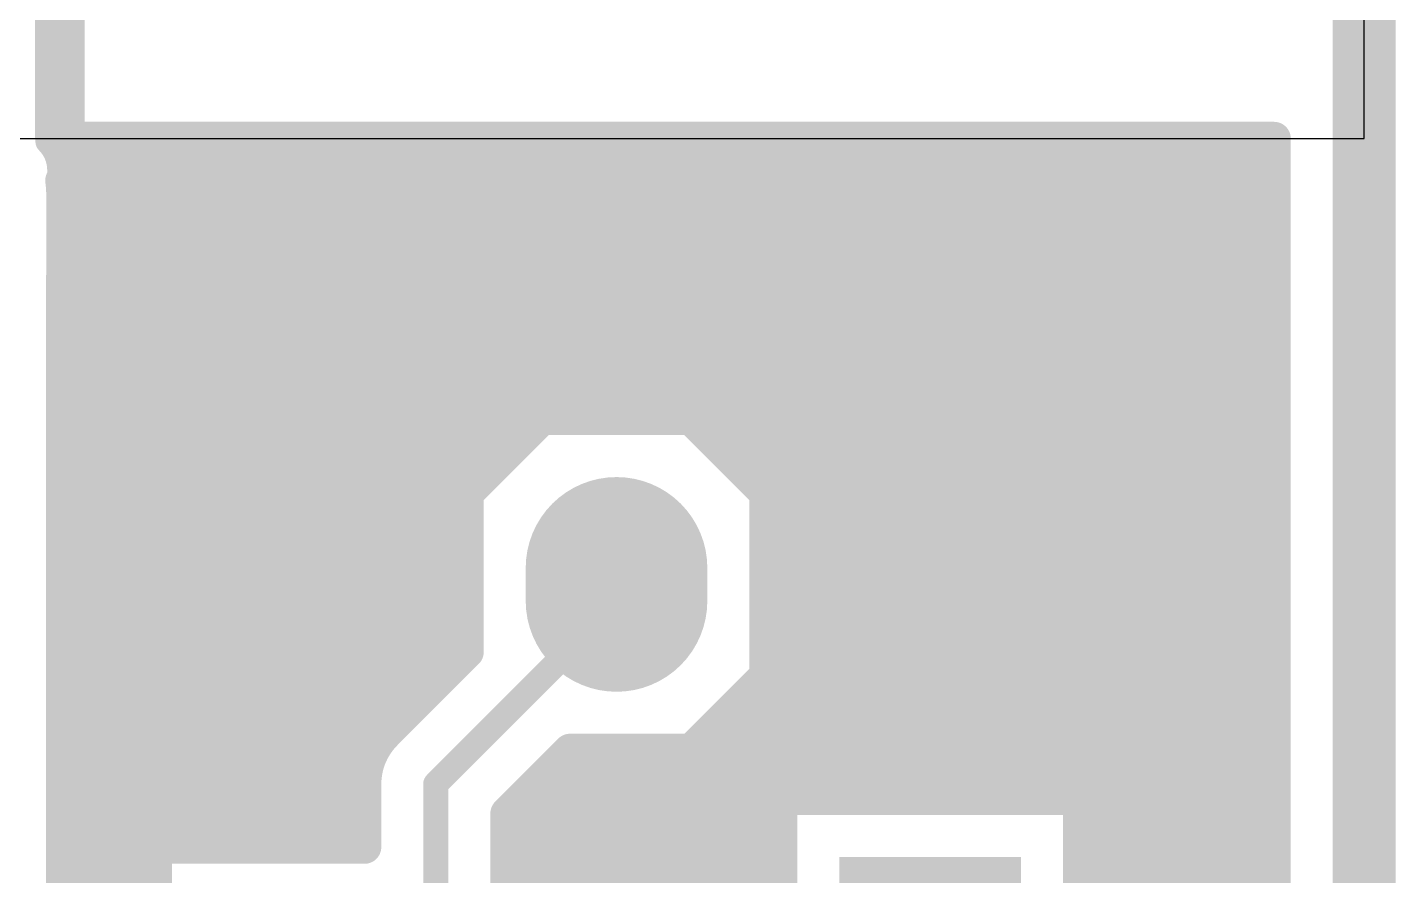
# Model space of a CAD drawing. Header units: inches. Extents: x 0 to 226, y 0 to 70.
# Drawn here: x 187.99 to 196.27, y 14.04 to 19.17 of the extents above; entities that cross this region are included whole.
import ezdxf

# ---------------------------------------------------------------- set-up
doc = ezdxf.new("R2010")
doc.units = ezdxf.units.IN
for name, color, linetype in [('Keep-Out Layer', 6, 'Continuous'), ('Multi-Layer', 9, 'Continuous'), ('Top Layer', 1, 'Continuous')]:
    doc.layers.add(name, color=color, linetype=linetype)

msp = doc.modelspace()

# ---------------------------------------------------------------- hatches: boundary and pattern name
at = {"layer": 'Top Layer'}
for points in [[(188.3338, 21.3997), (188.0338, 21.3997), (188.0338, 18.5997), (188.3338, 18.5997)], [(188.0338, 18.4981), (188.3338, 18.4981), (188.3338, 18.7497), (188.0338, 18.7497)], [(188.0338, 18.4981), (188.6894, 18.4981), (188.6894, 18.5997), (188.0338, 18.5997)], [(188.3522, 17.9187), (190.2652, 17.9187), (190.2652, 18.5997), (188.3522, 18.5997)], [(188.1838, 18.2441), (188.6894, 18.2441), (188.6894, 18.5133), (188.1838, 18.5133)]]:
    msp.add_hatch(color=1, dxfattribs=at).paths.add_polyline_path(points)

# ---------------------------------------------------------------- linework, layer by layer
at = {"layer": 'Keep-Out Layer'}
msp.add_lwpolyline([(196.0836, -0.0084, 0.381, 0.381, 0), (196.0836, 24.8217, 0.381, 0.381, 0)], format="xyseb", dxfattribs=at)
at = {"layer": 'Multi-Layer'}
for p, q in [((196.0836, 18.4981), (196.0836, 24.8557)), ((176.6431, 18.4981), (196.0836, 18.4981))]:
    msp.add_line(p, q, dxfattribs=at)
at = {"layer": 'Top Layer'}
for points in [[(188.1127, 18.4802, 0.1524, 0.1524, 0), (188.1127, 18.9529, 0.1524, 0.1524, 0)], [(188.1838, 18.7497, 0.2032, 0.2032, -0.19891), (188.1975, 18.7167, 0.2032, 0.2032, 0)], [(188.6894, 18.4981, 0.2032, 0.2032, 0), (195.5375, 18.4981, 0.2032, 0.2032, 0)], [(188.6894, 18.2441, 0.2032, 0.2032, 0), (188.6894, 18.4981, 0.2032, 0.2032, 0)], [(188.8096, 14.2084, 0.2032, 0.2032, 0), (188.8096, 18.4981, 0.2032, 0.2032, 0)], [(189.0128, 14.2084, 0.2032, 0.2032, 0), (189.0128, 18.4981, 0.2032, 0.2032, 0)], [(189.216, 14.2084, 0.2032, 0.2032, 0), (189.216, 18.4981, 0.2032, 0.2032, 0)], [(189.4192, 14.2084, 0.2032, 0.2032, 0), (189.4192, 18.4981, 0.2032, 0.2032, 0)], [(189.6224, 14.2084, 0.2032, 0.2032, 0), (189.6224, 18.4981, 0.2032, 0.2032, 0)], [(189.8256, 14.2084, 0.2032, 0.2032, 0), (189.8256, 18.4981, 0.2032, 0.2032, 0)], [(190.0288, 14.2084, 0.2032, 0.2032, 0), (190.0288, 18.4981, 0.2032, 0.2032, 0)], [(190.232, 14.9718, 0.2032, 0.2032, 0), (190.232, 18.4981, 0.2032, 0.2032, 0)], [(190.4352, 15.175, 0.2032, 0.2032, 0), (190.4352, 18.4981, 0.2032, 0.2032, 0)], [(190.6384, 15.3782, 0.2032, 0.2032, 0), (190.6384, 18.4981, 0.2032, 0.2032, 0)], [(190.8416, 16.5431, 0.2032, 0.2032, 0), (190.8416, 18.4981, 0.2032, 0.2032, 0)], [(191.0448, 16.7463, 0.2032, 0.2032, 0), (191.0448, 18.4981, 0.2032, 0.2032, 0)], [(191.248, 16.8042, 0.2032, 0.2032, 0), (191.248, 18.4981, 0.2032, 0.2032, 0)], [(191.4512, 16.8042, 0.2032, 0.2032, 0), (191.4512, 18.4981, 0.2032, 0.2032, 0)], [(191.6544, 16.8042, 0.2032, 0.2032, 0), (191.6544, 18.4981, 0.2032, 0.2032, 0)], [(191.8576, 16.8042, 0.2032, 0.2032, 0), (191.8576, 18.4981, 0.2032, 0.2032, 0)], [(192.0608, 16.7518, 0.2032, 0.2032, 0), (192.0608, 18.4981, 0.2032, 0.2032, 0)], [(192.264, 16.5486, 0.2032, 0.2032, 0), (192.264, 18.4981, 0.2032, 0.2032, 0)], [(192.4672, 12.9721, 0.2032, 0.2032, 0), (192.4672, 18.4981, 0.2032, 0.2032, 0)], [(192.6704, 14.5042, 0.2032, 0.2032, 0), (192.6704, 18.4981, 0.2032, 0.2032, 0)], [(192.8736, 14.5042, 0.2032, 0.2032, 0), (192.8736, 18.4981, 0.2032, 0.2032, 0)], [(193.0768, 14.5042, 0.2032, 0.2032, 0), (193.0768, 18.4981, 0.2032, 0.2032, 0)], [(193.28, 14.5042, 0.2032, 0.2032, 0), (193.28, 18.4981, 0.2032, 0.2032, 0)], [(193.4832, 14.5042, 0.2032, 0.2032, 0), (193.4832, 18.4981, 0.2032, 0.2032, 0)], [(193.6864, 14.5042, 0.2032, 0.2032, 0), (193.6864, 18.4981, 0.2032, 0.2032, 0)], [(193.8896, 14.5042, 0.2032, 0.2032, 0), (193.8896, 18.4981, 0.2032, 0.2032, 0)], [(194.0928, 14.5042, 0.2032, 0.2032, 0), (194.0928, 18.4981, 0.2032, 0.2032, 0)], [(194.296, 14.5042, 0.2032, 0.2032, 0), (194.296, 18.4981, 0.2032, 0.2032, 0)], [(194.4992, 0.5377, 0.2032, 0.2032, 0), (194.4992, 18.4981, 0.2032, 0.2032, 0)], [(194.7024, 0.5377, 0.2032, 0.2032, 0), (194.7024, 18.4981, 0.2032, 0.2032, 0)], [(194.9056, 0.5377, 0.2032, 0.2032, 0), (194.9056, 18.4981, 0.2032, 0.2032, 0)], [(195.1088, 0.5377, 0.2032, 0.2032, 0), (195.1088, 18.4981, 0.2032, 0.2032, 0)], [(195.312, 0.5377, 0.2032, 0.2032, 0), (195.312, 18.4981, 0.2032, 0.2032, 0)], [(195.5152, 0.5377, 0.2032, 0.2032, 0), (195.5152, 18.4981, 0.2032, 0.2032, 0)], [(195.5375, 0.5377, 0.2032, 0.2032, 0), (195.5375, 18.4981, 0.2032, 0.2032, 0)], [(188.1127, 18.4802, 0.1524, 0.1524, -0.198912), (188.1838, 18.3085, 0.1524, 0.1524, 0)], [(188.6894, 18.4041, 0.2032, 0.2032, 0), (195.5375, 18.4041, 0.2032, 0.2032, 0)], [(188.1975, 18.2441, 0.2032, 0.2032, 0), (188.6894, 18.2441, 0.2032, 0.2032, 0)], [(188.1975, 18.2441, 0.2032, 0.2032, -0.034065), (188.2034, 18.1571, 0.2032, 0.2032, 0)], [(188.1838, 18.277, 0.1524, 0.1524, 0), (188.1838, 18.3085, 0.1524, 0.1524, 0)], [(188.1975, 18.2441, 0.1524, 0.1524, -0.198912), (188.1838, 18.277, 0.1524, 0.1524, 0)], [(188.4032, 12.8132, 0.2032, 0.2032, 0), (188.4032, 18.2441, 0.2032, 0.2032, 0)], [(188.6064, 12.526, 0.2032, 0.2032, 0), (188.6064, 18.2441, 0.2032, 0.2032, 0)], [(188.2019, 18.2009, 0.2032, 0.2032, 0), (195.5375, 18.2009, 0.2032, 0.2032, 0)], [(188.2034, 17.6891, 0.2032, 0.2032, 0), (188.2034, 18.1571, 0.2032, 0.2032, 0)], [(188.2034, 17.9977, 0.2032, 0.2032, 0), (195.5375, 17.9977, 0.2032, 0.2032, 0)], [(188.2034, 17.7945, 0.2032, 0.2032, 0), (195.5375, 17.7945, 0.2032, 0.2032, 0)], [(188.2022, 13.591, 0.2032, 0.2032, 0), (188.2022, 17.661, 0.2032, 0.2032, 0)], [(188.2022, 17.5913, 0.2032, 0.2032, 0), (195.5375, 17.5913, 0.2032, 0.2032, 0)], [(188.2022, 17.3881, 0.2032, 0.2032, 0), (195.5375, 17.3881, 0.2032, 0.2032, 0)], [(188.2022, 17.1849, 0.2032, 0.2032, 0), (195.5375, 17.1849, 0.2032, 0.2032, 0)], [(188.2022, 16.9817, 0.2032, 0.2032, 0), (195.5375, 16.9817, 0.2032, 0.2032, 0)], [(190.65, 16.3514, 0.2032, 0.2032, 0), (191.1028, 16.8042, 0.2032, 0.2032, 0)], [(191.1028, 16.8042, 0.2032, 0.2032, 0), (192.0084, 16.8042, 0.2032, 0.2032, 0)], [(192.0084, 16.8042, 0.2032, 0.2032, 0), (192.4612, 16.3514, 0.2032, 0.2032, 0)], [(188.2022, 16.7785, 0.2032, 0.2032, 0), (191.077, 16.7785, 0.2032, 0.2032, 0)], [(192.0342, 16.7785, 0.2032, 0.2032, 0), (195.5375, 16.7785, 0.2032, 0.2032, 0)], [(188.2022, 16.5753, 0.2032, 0.2032, 0), (190.8738, 16.5753, 0.2032, 0.2032, 0)], [(192.2374, 16.5753, 0.2032, 0.2032, 0), (195.5375, 16.5753, 0.2032, 0.2032, 0)], [(188.2022, 16.3721, 0.2032, 0.2032, 0), (190.6706, 16.3721, 0.2032, 0.2032, 0)], [(190.65, 15.3898, 0.2032, 0.2032, 0), (190.65, 16.3514, 0.2032, 0.2032, 0)], [(191.5556, 15.6986, 1.1, 1.1, 0), (191.5556, 15.8986, 1.1, 1.1, 0)], [(192.4406, 16.3721, 0.2032, 0.2032, 0), (195.5375, 16.3721, 0.2032, 0.2032, 0)], [(192.4612, 15.2458, 0.2032, 0.2032, 0), (192.4612, 16.3514, 0.2032, 0.2032, 0)], [(188.2022, 16.1689, 0.2032, 0.2032, 0), (190.65, 16.1689, 0.2032, 0.2032, 0)], [(192.4612, 16.1689, 0.2032, 0.2032, 0), (195.5375, 16.1689, 0.2032, 0.2032, 0)], [(188.2022, 15.9657, 0.2032, 0.2032, 0), (190.65, 15.9657, 0.2032, 0.2032, 0)], [(192.4612, 15.9657, 0.2032, 0.2032, 0), (195.5375, 15.9657, 0.2032, 0.2032, 0)], [(188.2022, 15.7625, 0.2032, 0.2032, 0), (190.65, 15.7625, 0.2032, 0.2032, 0)], [(190.4613, 14.5905, 0.1524, 0.1524, 0), (191.6897, 15.8189, 0.1524, 0.1524, 0)], [(192.4612, 15.7625, 0.2032, 0.2032, 0), (195.5375, 15.7625, 0.2032, 0.2032, 0)], [(188.2022, 15.5593, 0.2032, 0.2032, 0), (190.65, 15.5593, 0.2032, 0.2032, 0)], [(192.4612, 15.5593, 0.2032, 0.2032, 0), (195.5375, 15.5593, 0.2032, 0.2032, 0)], [(188.2022, 15.3561, 0.2032, 0.2032, 0), (190.6163, 15.3561, 0.2032, 0.2032, 0)], [(190.1565, 14.8963, 0.2032, 0.2032, 0), (190.65, 15.3898, 0.2032, 0.2032, 0)], [(192.4612, 15.3561, 0.2032, 0.2032, 0), (195.5375, 15.3561, 0.2032, 0.2032, 0)], [(192.0084, 14.793, 0.2032, 0.2032, 0), (192.4612, 15.2458, 0.2032, 0.2032, 0)], [(188.2022, 15.1529, 0.2032, 0.2032, 0), (190.4131, 15.1529, 0.2032, 0.2032, 0)], [(192.3683, 15.1529, 0.2032, 0.2032, 0), (195.5375, 15.1529, 0.2032, 0.2032, 0)], [(192.264, 12.9721, 0.2032, 0.2032, 0), (192.264, 15.0487, 0.2032, 0.2032, 0)], [(188.2022, 14.9497, 0.2032, 0.2032, 0), (190.2099, 14.9497, 0.2032, 0.2032, 0)], [(192.1651, 14.9497, 0.2032, 0.2032, 0), (195.5375, 14.9497, 0.2032, 0.2032, 0)], [(190.0295, 14.5905, 0.2032, 0.2032, -0.199327), (190.1565, 14.8963, 0.2032, 0.2032, 0)], [(190.0295, 14.5905, 0.2032, 0.2032, -0.198912), (190.156, 14.8958, 0.2032, 0.2032, 0)], [(192.0608, 12.9721, 0.2032, 0.2032, 0), (192.0608, 14.8455, 0.2032, 0.2032, 0)], [(188.2022, 14.7465, 0.2032, 0.2032, 0), (190.0587, 14.7465, 0.2032, 0.2032, 0)], [(190.8931, 14.4116, 0.2032, 0.2032, 0), (191.2745, 14.793, 0.2032, 0.2032, 0)], [(191.228, 14.7465, 0.2032, 0.2032, 0), (195.5375, 14.7465, 0.2032, 0.2032, 0)], [(191.248, 12.9721, 0.2032, 0.2032, 0), (191.248, 14.7665, 0.2032, 0.2032, 0)], [(191.2745, 14.793, 0.2032, 0.2032, 0), (192.0084, 14.793, 0.2032, 0.2032, 0)], [(191.4512, 12.9721, 0.2032, 0.2032, 0), (191.4512, 14.793, 0.2032, 0.2032, 0)], [(191.6544, 12.9721, 0.2032, 0.2032, 0), (191.6544, 14.793, 0.2032, 0.2032, 0)], [(191.8576, 12.9721, 0.2032, 0.2032, 0), (191.8576, 14.793, 0.2032, 0.2032, 0)], [(190.0295, 14.2084, 0.2032, 0.2032, 0), (190.0295, 14.5905, 0.2032, 0.2032, 0)], [(188.2022, 14.5433, 0.2032, 0.2032, 0), (190.0295, 14.5433, 0.2032, 0.2032, 0)], [(190.4613, 12.9309, 0.1524, 0.1524, 0), (190.4613, 14.5905, 0.1524, 0.1524, 0)], [(191.0248, 14.5433, 0.2032, 0.2032, 0), (195.5375, 14.5433, 0.2032, 0.2032, 0)], [(191.0448, 12.9721, 0.2032, 0.2032, 0), (191.0448, 14.5633, 0.2032, 0.2032, 0)], [(192.55, 14.5042, 0.2032, 0.2032, 0), (194.3612, 14.5042, 0.2032, 0.2032, 0)], [(192.55, 13.0513, 0.2032, 0.2032, 0), (192.55, 14.5042, 0.2032, 0.2032, 0)], [(194.3612, 12.493, 0.2032, 0.2032, 0), (194.3612, 14.5042, 0.2032, 0.2032, 0)], [(190.8931, 12.9721, 0.2032, 0.2032, 0), (190.8931, 14.4116, 0.2032, 0.2032, 0)], [(188.2022, 14.3401, 0.2032, 0.2032, 0), (190.0295, 14.3401, 0.2032, 0.2032, 0)], [(190.8931, 14.3401, 0.2032, 0.2032, 0), (192.55, 14.3401, 0.2032, 0.2032, 0)], [(194.3612, 14.3401, 0.2032, 0.2032, 0), (195.5375, 14.3401, 0.2032, 0.2032, 0)], [(188.762, 14.2084, 0.2032, 0.2032, 0), (190.0295, 14.2084, 0.2032, 0.2032, 0)], [(188.762, 12.5672, 0.2032, 0.2032, 0), (188.762, 14.2084, 0.2032, 0.2032, 0)], [(188.2022, 14.1369, 0.2032, 0.2032, 0), (188.762, 14.1369, 0.2032, 0.2032, 0)], [(190.8931, 14.1369, 0.2032, 0.2032, 0), (192.55, 14.1369, 0.2032, 0.2032, 0)], [(194.3612, 14.1369, 0.2032, 0.2032, 0), (195.5375, 14.1369, 0.2032, 0.2032, 0)], [(188.2022, 13.9337, 0.2032, 0.2032, 0), (188.762, 13.9337, 0.2032, 0.2032, 0)], [(190.8931, 13.9337, 0.2032, 0.2032, 0), (192.55, 13.9337, 0.2032, 0.2032, 0)], [(194.3612, 13.9337, 0.2032, 0.2032, 0), (195.5375, 13.9337, 0.2032, 0.2032, 0)]]:
    msp.add_lwpolyline(points, format="xyseb", dxfattribs=at)
for points in [[(188.0746, 18.9529, 0.0762, 0.0762, 1), (188.1508, 18.9529, 0.0762, 0.0762, 1)], [(188.133, 18.7497, 0.1016, 0.1016, 1), (188.2346, 18.7497, 0.1016, 0.1016, 1)], [(188.1467, 18.7167, 0.1016, 0.1016, 1), (188.2483, 18.7167, 0.1016, 0.1016, 1)], [(188.6386, 18.4981, 0.1016, 0.1016, 1), (188.7402, 18.4981, 0.1016, 0.1016, 1)], [(188.6386, 18.4981, 0.1016, 0.1016, 1), (188.7402, 18.4981, 0.1016, 0.1016, 1)], [(188.7588, 18.4981, 0.1016, 0.1016, 1), (188.8604, 18.4981, 0.1016, 0.1016, 1)], [(188.962, 18.4981, 0.1016, 0.1016, 1), (189.0636, 18.4981, 0.1016, 0.1016, 1)], [(189.2094, 18.2629, 0.3048, 0.3048, 1), (189.5142, 18.2629, 0.3048, 0.3048, 1)], [(189.1652, 18.4981, 0.1016, 0.1016, 1), (189.2668, 18.4981, 0.1016, 0.1016, 1)], [(189.3684, 18.4981, 0.1016, 0.1016, 1), (189.47, 18.4981, 0.1016, 0.1016, 1)], [(189.5716, 18.4981, 0.1016, 0.1016, 1), (189.6732, 18.4981, 0.1016, 0.1016, 1)], [(189.7748, 18.4981, 0.1016, 0.1016, 1), (189.8764, 18.4981, 0.1016, 0.1016, 1)], [(190.0604, 18.2629, 0.3048, 0.3048, 1), (190.3652, 18.2629, 0.3048, 0.3048, 1)], [(189.978, 18.4981, 0.1016, 0.1016, 1), (190.0796, 18.4981, 0.1016, 0.1016, 1)], [(190.1812, 18.4981, 0.1016, 0.1016, 1), (190.2828, 18.4981, 0.1016, 0.1016, 1)], [(190.3844, 18.4981, 0.1016, 0.1016, 1), (190.486, 18.4981, 0.1016, 0.1016, 1)], [(190.5876, 18.4981, 0.1016, 0.1016, 1), (190.6892, 18.4981, 0.1016, 0.1016, 1)], [(190.7908, 18.4981, 0.1016, 0.1016, 1), (190.8924, 18.4981, 0.1016, 0.1016, 1)], [(190.9113, 18.2629, 0.3048, 0.3048, 1), (191.2161, 18.2629, 0.3048, 0.3048, 1)], [(190.994, 18.4981, 0.1016, 0.1016, 1), (191.0956, 18.4981, 0.1016, 0.1016, 1)], [(191.1972, 18.4981, 0.1016, 0.1016, 1), (191.2988, 18.4981, 0.1016, 0.1016, 1)], [(191.4004, 18.4981, 0.1016, 0.1016, 1), (191.502, 18.4981, 0.1016, 0.1016, 1)], [(191.6036, 18.4981, 0.1016, 0.1016, 1), (191.7052, 18.4981, 0.1016, 0.1016, 1)], [(191.7623, 18.2629, 0.3048, 0.3048, 1), (192.0671, 18.2629, 0.3048, 0.3048, 1)], [(191.8068, 18.4981, 0.1016, 0.1016, 1), (191.9084, 18.4981, 0.1016, 0.1016, 1)], [(192.01, 18.4981, 0.1016, 0.1016, 1), (192.1116, 18.4981, 0.1016, 0.1016, 1)], [(192.2132, 18.4981, 0.1016, 0.1016, 1), (192.3148, 18.4981, 0.1016, 0.1016, 1)], [(192.4164, 18.4981, 0.1016, 0.1016, 1), (192.518, 18.4981, 0.1016, 0.1016, 1)], [(192.6133, 18.2629, 0.3048, 0.3048, 1), (192.9181, 18.2629, 0.3048, 0.3048, 1)], [(192.6196, 18.4981, 0.1016, 0.1016, 1), (192.7212, 18.4981, 0.1016, 0.1016, 1)], [(192.8228, 18.4981, 0.1016, 0.1016, 1), (192.9244, 18.4981, 0.1016, 0.1016, 1)], [(193.026, 18.4981, 0.1016, 0.1016, 1), (193.1276, 18.4981, 0.1016, 0.1016, 1)], [(193.2292, 18.4981, 0.1016, 0.1016, 1), (193.3308, 18.4981, 0.1016, 0.1016, 1)], [(193.4642, 18.2629, 0.3048, 0.3048, 1), (193.769, 18.2629, 0.3048, 0.3048, 1)], [(193.4324, 18.4981, 0.1016, 0.1016, 1), (193.534, 18.4981, 0.1016, 0.1016, 1)], [(193.6356, 18.4981, 0.1016, 0.1016, 1), (193.7372, 18.4981, 0.1016, 0.1016, 1)], [(193.8388, 18.4981, 0.1016, 0.1016, 1), (193.9404, 18.4981, 0.1016, 0.1016, 1)], [(194.042, 18.4981, 0.1016, 0.1016, 1), (194.1436, 18.4981, 0.1016, 0.1016, 1)], [(194.3152, 18.2629, 0.3048, 0.3048, 1), (194.62, 18.2629, 0.3048, 0.3048, 1)], [(194.2452, 18.4981, 0.1016, 0.1016, 1), (194.3468, 18.4981, 0.1016, 0.1016, 1)], [(194.4484, 18.4981, 0.1016, 0.1016, 1), (194.55, 18.4981, 0.1016, 0.1016, 1)], [(194.6516, 18.4981, 0.1016, 0.1016, 1), (194.7532, 18.4981, 0.1016, 0.1016, 1)], [(194.8548, 18.4981, 0.1016, 0.1016, 1), (194.9564, 18.4981, 0.1016, 0.1016, 1)], [(195.058, 18.4981, 0.1016, 0.1016, 1), (195.1596, 18.4981, 0.1016, 0.1016, 1)], [(195.2612, 18.4981, 0.1016, 0.1016, 1), (195.3628, 18.4981, 0.1016, 0.1016, 1)], [(195.4644, 18.4981, 0.1016, 0.1016, 1), (195.566, 18.4981, 0.1016, 0.1016, 1)], [(195.4867, 18.4981, 0.1016, 0.1016, 1), (195.5883, 18.4981, 0.1016, 0.1016, 1)], [(195.4867, 18.4981, 0.1016, 0.1016, 1), (195.5883, 18.4981, 0.1016, 0.1016, 1)], [(188.0746, 18.4802, 0.0762, 0.0762, 1), (188.1508, 18.4802, 0.0762, 0.0762, 1)], [(188.0746, 18.4802, 0.0762, 0.0762, 1), (188.1508, 18.4802, 0.0762, 0.0762, 1)], [(188.3729, 18.2512, 0.3048, 0.3048, 1), (188.6777, 18.2512, 0.3048, 0.3048, 1)], [(188.6386, 18.4041, 0.1016, 0.1016, 1), (188.7402, 18.4041, 0.1016, 0.1016, 1)], [(195.4867, 18.4041, 0.1016, 0.1016, 1), (195.5883, 18.4041, 0.1016, 0.1016, 1)], [(188.1467, 18.2441, 0.1016, 0.1016, 1), (188.2483, 18.2441, 0.1016, 0.1016, 1)], [(188.1467, 18.2441, 0.1016, 0.1016, 1), (188.2483, 18.2441, 0.1016, 0.1016, 1)], [(188.1457, 18.3085, 0.0762, 0.0762, 1), (188.2219, 18.3085, 0.0762, 0.0762, 1)], [(188.1457, 18.3085, 0.0762, 0.0762, 1), (188.2219, 18.3085, 0.0762, 0.0762, 1)], [(188.1457, 18.277, 0.0762, 0.0762, 1), (188.2219, 18.277, 0.0762, 0.0762, 1)], [(188.1457, 18.277, 0.0762, 0.0762, 1), (188.2219, 18.277, 0.0762, 0.0762, 1)], [(188.1594, 18.2441, 0.0762, 0.0762, 1), (188.2356, 18.2441, 0.0762, 0.0762, 1)], [(188.3524, 18.2441, 0.1016, 0.1016, 1), (188.454, 18.2441, 0.1016, 0.1016, 1)], [(188.5556, 18.2441, 0.1016, 0.1016, 1), (188.6572, 18.2441, 0.1016, 0.1016, 1)], [(188.6386, 18.2441, 0.1016, 0.1016, 1), (188.7402, 18.2441, 0.1016, 0.1016, 1)], [(188.6386, 18.2441, 0.1016, 0.1016, 1), (188.7402, 18.2441, 0.1016, 0.1016, 1)], [(188.1511, 18.2009, 0.1016, 0.1016, 1), (188.2527, 18.2009, 0.1016, 0.1016, 1)], [(188.1526, 18.1571, 0.1016, 0.1016, 1), (188.2542, 18.1571, 0.1016, 0.1016, 1)], [(188.1526, 18.1571, 0.1016, 0.1016, 1), (188.2542, 18.1571, 0.1016, 0.1016, 1)], [(195.4867, 18.2009, 0.1016, 0.1016, 1), (195.5883, 18.2009, 0.1016, 0.1016, 1)], [(188.1526, 17.9977, 0.1016, 0.1016, 1), (188.2542, 17.9977, 0.1016, 0.1016, 1)], [(195.4867, 17.9977, 0.1016, 0.1016, 1), (195.5883, 17.9977, 0.1016, 0.1016, 1)], [(188.1526, 17.7945, 0.1016, 0.1016, 1), (188.2542, 17.7945, 0.1016, 0.1016, 1)], [(195.4867, 17.7945, 0.1016, 0.1016, 1), (195.5883, 17.7945, 0.1016, 0.1016, 1)], [(188.1514, 17.661, 0.1016, 0.1016, 1), (188.253, 17.661, 0.1016, 0.1016, 1)], [(188.1526, 17.6891, 0.1016, 0.1016, 1), (188.2542, 17.6891, 0.1016, 0.1016, 1)], [(189.5303, 17.433, 0.3048, 0.3048, 1), (189.8351, 17.433, 0.3048, 0.3048, 1)], [(188.1514, 17.5913, 0.1016, 0.1016, 1), (188.253, 17.5913, 0.1016, 0.1016, 1)], [(188.3957, 17.3989, 0.3048, 0.3048, 1), (188.7005, 17.3989, 0.3048, 0.3048, 1)], [(191.4606, 17.3311, 0.3556, 0.3556, 1), (191.8162, 17.3311, 0.3556, 0.3556, 1)], [(194.1599, 17.321, 0.3556, 0.3556, 1), (194.5155, 17.321, 0.3556, 0.3556, 1)], [(195.4867, 17.5913, 0.1016, 0.1016, 1), (195.5883, 17.5913, 0.1016, 0.1016, 1)], [(192.5352, 17.27, 0.3048, 0.3048, 1), (192.84, 17.27, 0.3048, 0.3048, 1)], [(188.1514, 17.3881, 0.1016, 0.1016, 1), (188.253, 17.3881, 0.1016, 0.1016, 1)], [(195.4867, 17.3881, 0.1016, 0.1016, 1), (195.5883, 17.3881, 0.1016, 0.1016, 1)], [(190.3452, 17.0256, 0.3048, 0.3048, 1), (190.65, 17.0256, 0.3048, 0.3048, 1)], [(188.1514, 17.1849, 0.1016, 0.1016, 1), (188.253, 17.1849, 0.1016, 0.1016, 1)], [(195.4867, 17.1849, 0.1016, 0.1016, 1), (195.5883, 17.1849, 0.1016, 0.1016, 1)], [(188.1514, 16.9817, 0.1016, 0.1016, 1), (188.253, 16.9817, 0.1016, 0.1016, 1)], [(195.4867, 16.9817, 0.1016, 0.1016, 1), (195.5883, 16.9817, 0.1016, 0.1016, 1)], [(189.6954, 16.6227, 0.3048, 0.3048, 1), (190.0002, 16.6227, 0.3048, 0.3048, 1)], [(191.052, 16.8042, 0.1016, 0.1016, 1), (191.1536, 16.8042, 0.1016, 0.1016, 1)], [(191.052, 16.8042, 0.1016, 0.1016, 1), (191.1536, 16.8042, 0.1016, 0.1016, 1)], [(191.1972, 16.8042, 0.1016, 0.1016, 1), (191.2988, 16.8042, 0.1016, 0.1016, 1)], [(191.4004, 16.8042, 0.1016, 0.1016, 1), (191.502, 16.8042, 0.1016, 0.1016, 1)], [(191.6036, 16.8042, 0.1016, 0.1016, 1), (191.7052, 16.8042, 0.1016, 0.1016, 1)], [(191.8068, 16.8042, 0.1016, 0.1016, 1), (191.9084, 16.8042, 0.1016, 0.1016, 1)], [(191.9576, 16.8042, 0.1016, 0.1016, 1), (192.0592, 16.8042, 0.1016, 0.1016, 1)], [(191.9576, 16.8042, 0.1016, 0.1016, 1), (192.0592, 16.8042, 0.1016, 0.1016, 1)], [(188.1514, 16.7785, 0.1016, 0.1016, 1), (188.253, 16.7785, 0.1016, 0.1016, 1)], [(190.994, 16.7463, 0.1016, 0.1016, 1), (191.0956, 16.7463, 0.1016, 0.1016, 1)], [(191.0262, 16.7785, 0.1016, 0.1016, 1), (191.1278, 16.7785, 0.1016, 0.1016, 1)], [(191.9834, 16.7785, 0.1016, 0.1016, 1), (192.085, 16.7785, 0.1016, 0.1016, 1)], [(192.01, 16.7518, 0.1016, 0.1016, 1), (192.1116, 16.7518, 0.1016, 0.1016, 1)], [(193.7201, 16.5888, 0.3048, 0.3048, 1), (194.0249, 16.5888, 0.3048, 0.3048, 1)], [(195.4867, 16.7785, 0.1016, 0.1016, 1), (195.5883, 16.7785, 0.1016, 0.1016, 1)], [(188.3729, 16.4905, 0.3048, 0.3048, 1), (188.6777, 16.4905, 0.3048, 0.3048, 1)], [(188.1514, 16.5753, 0.1016, 0.1016, 1), (188.253, 16.5753, 0.1016, 0.1016, 1)], [(190.823, 16.5753, 0.1016, 0.1016, 1), (190.9246, 16.5753, 0.1016, 0.1016, 1)], [(192.1866, 16.5753, 0.1016, 0.1016, 1), (192.2882, 16.5753, 0.1016, 0.1016, 1)], [(195.4867, 16.5753, 0.1016, 0.1016, 1), (195.5883, 16.5753, 0.1016, 0.1016, 1)], [(190.7908, 16.5431, 0.1016, 0.1016, 1), (190.8924, 16.5431, 0.1016, 0.1016, 1)], [(192.2132, 16.5486, 0.1016, 0.1016, 1), (192.3148, 16.5486, 0.1016, 0.1016, 1)], [(188.1514, 16.3721, 0.1016, 0.1016, 1), (188.253, 16.3721, 0.1016, 0.1016, 1)], [(190.5992, 16.3514, 0.1016, 0.1016, 1), (190.7008, 16.3514, 0.1016, 0.1016, 1)], [(190.5992, 16.3514, 0.1016, 0.1016, 1), (190.7008, 16.3514, 0.1016, 0.1016, 1)], [(190.6198, 16.3721, 0.1016, 0.1016, 1), (190.7214, 16.3721, 0.1016, 0.1016, 1)], [(191.2806, 15.8986, 0.55, 0.55, 1), (191.8306, 15.8986, 0.55, 0.55, 1)], [(192.3898, 16.3721, 0.1016, 0.1016, 1), (192.4914, 16.3721, 0.1016, 0.1016, 1)], [(192.4104, 16.3514, 0.1016, 0.1016, 1), (192.512, 16.3514, 0.1016, 0.1016, 1)], [(192.4104, 16.3514, 0.1016, 0.1016, 1), (192.512, 16.3514, 0.1016, 0.1016, 1)], [(194.5142, 16.1369, 0.3048, 0.3048, 1), (194.819, 16.1369, 0.3048, 0.3048, 1)], [(195.4867, 16.3721, 0.1016, 0.1016, 1), (195.5883, 16.3721, 0.1016, 0.1016, 1)], [(188.1514, 16.1689, 0.1016, 0.1016, 1), (188.253, 16.1689, 0.1016, 0.1016, 1)], [(190.5992, 16.1689, 0.1016, 0.1016, 1), (190.7008, 16.1689, 0.1016, 0.1016, 1)], [(191.2806, 15.6986, 0.55, 0.55, 1), (191.8306, 15.6986, 0.55, 0.55, 1)], [(192.4104, 16.1689, 0.1016, 0.1016, 1), (192.512, 16.1689, 0.1016, 0.1016, 1)], [(195.4867, 16.1689, 0.1016, 0.1016, 1), (195.5883, 16.1689, 0.1016, 0.1016, 1)], [(188.1514, 15.9657, 0.1016, 0.1016, 1), (188.253, 15.9657, 0.1016, 0.1016, 1)], [(189.281, 15.7013, 0.3556, 0.3556, 1), (189.6366, 15.7013, 0.3556, 0.3556, 1)], [(190.5992, 15.9657, 0.1016, 0.1016, 1), (190.7008, 15.9657, 0.1016, 0.1016, 1)], [(192.4104, 15.9657, 0.1016, 0.1016, 1), (192.512, 15.9657, 0.1016, 0.1016, 1)], [(195.4867, 15.9657, 0.1016, 0.1016, 1), (195.5883, 15.9657, 0.1016, 0.1016, 1)], [(188.3729, 15.6696, 0.3048, 0.3048, 1), (188.6777, 15.6696, 0.3048, 0.3048, 1)], [(188.1514, 15.7625, 0.1016, 0.1016, 1), (188.253, 15.7625, 0.1016, 0.1016, 1)], [(190.5992, 15.7625, 0.1016, 0.1016, 1), (190.7008, 15.7625, 0.1016, 0.1016, 1)], [(191.6516, 15.8189, 0.0762, 0.0762, 1), (191.7278, 15.8189, 0.0762, 0.0762, 1)], [(192.4104, 15.7625, 0.1016, 0.1016, 1), (192.512, 15.7625, 0.1016, 0.1016, 1)], [(195.4867, 15.7625, 0.1016, 0.1016, 1), (195.5883, 15.7625, 0.1016, 0.1016, 1)], [(188.1514, 15.5593, 0.1016, 0.1016, 1), (188.253, 15.5593, 0.1016, 0.1016, 1)], [(190.5992, 15.5593, 0.1016, 0.1016, 1), (190.7008, 15.5593, 0.1016, 0.1016, 1)], [(192.4104, 15.5593, 0.1016, 0.1016, 1), (192.512, 15.5593, 0.1016, 0.1016, 1)], [(195.4867, 15.5593, 0.1016, 0.1016, 1), (195.5883, 15.5593, 0.1016, 0.1016, 1)], [(188.1514, 15.3561, 0.1016, 0.1016, 1), (188.253, 15.3561, 0.1016, 0.1016, 1)], [(190.5655, 15.3561, 0.1016, 0.1016, 1), (190.6671, 15.3561, 0.1016, 0.1016, 1)], [(190.5876, 15.3782, 0.1016, 0.1016, 1), (190.6892, 15.3782, 0.1016, 0.1016, 1)], [(190.5992, 15.3898, 0.1016, 0.1016, 1), (190.7008, 15.3898, 0.1016, 0.1016, 1)], [(190.5992, 15.3898, 0.1016, 0.1016, 1), (190.7008, 15.3898, 0.1016, 0.1016, 1)], [(192.4104, 15.3561, 0.1016, 0.1016, 1), (192.512, 15.3561, 0.1016, 0.1016, 1)], [(195.4867, 15.3561, 0.1016, 0.1016, 1), (195.5883, 15.3561, 0.1016, 0.1016, 1)], [(192.4104, 15.2458, 0.1016, 0.1016, 1), (192.512, 15.2458, 0.1016, 0.1016, 1)], [(192.4104, 15.2458, 0.1016, 0.1016, 1), (192.512, 15.2458, 0.1016, 0.1016, 1)], [(188.1514, 15.1529, 0.1016, 0.1016, 1), (188.253, 15.1529, 0.1016, 0.1016, 1)], [(190.3623, 15.1529, 0.1016, 0.1016, 1), (190.4639, 15.1529, 0.1016, 0.1016, 1)], [(190.3844, 15.175, 0.1016, 0.1016, 1), (190.486, 15.175, 0.1016, 0.1016, 1)], [(192.3175, 15.1529, 0.1016, 0.1016, 1), (192.4191, 15.1529, 0.1016, 0.1016, 1)], [(195.4867, 15.1529, 0.1016, 0.1016, 1), (195.5883, 15.1529, 0.1016, 0.1016, 1)], [(194.0454, 14.8747, 0.3048, 0.3048, 1), (194.3502, 14.8747, 0.3048, 0.3048, 1)], [(188.3729, 14.8487, 0.3048, 0.3048, 1), (188.6777, 14.8487, 0.3048, 0.3048, 1)], [(192.2132, 15.0487, 0.1016, 0.1016, 1), (192.3148, 15.0487, 0.1016, 0.1016, 1)], [(188.1514, 14.9497, 0.1016, 0.1016, 1), (188.253, 14.9497, 0.1016, 0.1016, 1)], [(190.1591, 14.9497, 0.1016, 0.1016, 1), (190.2607, 14.9497, 0.1016, 0.1016, 1)], [(190.1812, 14.9718, 0.1016, 0.1016, 1), (190.2828, 14.9718, 0.1016, 0.1016, 1)], [(192.1143, 14.9497, 0.1016, 0.1016, 1), (192.2159, 14.9497, 0.1016, 0.1016, 1)], [(194.8855, 14.707, 0.3048, 0.3048, 1), (195.1903, 14.707, 0.3048, 0.3048, 1)], [(195.4867, 14.9497, 0.1016, 0.1016, 1), (195.5883, 14.9497, 0.1016, 0.1016, 1)], [(190.1052, 14.8958, 0.1016, 0.1016, 1), (190.2068, 14.8958, 0.1016, 0.1016, 1)], [(190.1057, 14.8963, 0.1016, 0.1016, 1), (190.2073, 14.8963, 0.1016, 0.1016, 1)], [(190.1057, 14.8963, 0.1016, 0.1016, 1), (190.2073, 14.8963, 0.1016, 0.1016, 1)], [(192.01, 14.8455, 0.1016, 0.1016, 1), (192.1116, 14.8455, 0.1016, 0.1016, 1)], [(188.1514, 14.7465, 0.1016, 0.1016, 1), (188.253, 14.7465, 0.1016, 0.1016, 1)], [(190.0079, 14.7465, 0.1016, 0.1016, 1), (190.1095, 14.7465, 0.1016, 0.1016, 1)], [(191.1772, 14.7465, 0.1016, 0.1016, 1), (191.2788, 14.7465, 0.1016, 0.1016, 1)], [(191.1972, 14.7665, 0.1016, 0.1016, 1), (191.2988, 14.7665, 0.1016, 0.1016, 1)], [(191.2237, 14.793, 0.1016, 0.1016, 1), (191.3253, 14.793, 0.1016, 0.1016, 1)], [(191.2237, 14.793, 0.1016, 0.1016, 1), (191.3253, 14.793, 0.1016, 0.1016, 1)], [(191.4004, 14.793, 0.1016, 0.1016, 1), (191.502, 14.793, 0.1016, 0.1016, 1)], [(191.6036, 14.793, 0.1016, 0.1016, 1), (191.7052, 14.793, 0.1016, 0.1016, 1)], [(191.8068, 14.793, 0.1016, 0.1016, 1), (191.9084, 14.793, 0.1016, 0.1016, 1)], [(191.9576, 14.793, 0.1016, 0.1016, 1), (192.0592, 14.793, 0.1016, 0.1016, 1)], [(191.9576, 14.793, 0.1016, 0.1016, 1), (192.0592, 14.793, 0.1016, 0.1016, 1)], [(195.4867, 14.7465, 0.1016, 0.1016, 1), (195.5883, 14.7465, 0.1016, 0.1016, 1)], [(189.9787, 14.5905, 0.1016, 0.1016, 1), (190.0803, 14.5905, 0.1016, 0.1016, 1)], [(189.9787, 14.5905, 0.1016, 0.1016, 1), (190.0803, 14.5905, 0.1016, 0.1016, 1)], [(189.9787, 14.5905, 0.1016, 0.1016, 1), (190.0803, 14.5905, 0.1016, 0.1016, 1)], [(191.3925, 14.4274, 0.3048, 0.3048, 1), (191.6973, 14.4274, 0.3048, 0.3048, 1)], [(188.1514, 14.5433, 0.1016, 0.1016, 1), (188.253, 14.5433, 0.1016, 0.1016, 1)], [(189.9787, 14.5433, 0.1016, 0.1016, 1), (190.0803, 14.5433, 0.1016, 0.1016, 1)], [(190.4232, 14.5905, 0.0762, 0.0762, 1), (190.4994, 14.5905, 0.0762, 0.0762, 1)], [(190.4232, 14.5905, 0.0762, 0.0762, 1), (190.4994, 14.5905, 0.0762, 0.0762, 1)], [(190.974, 14.5433, 0.1016, 0.1016, 1), (191.0756, 14.5433, 0.1016, 0.1016, 1)], [(190.994, 14.5633, 0.1016, 0.1016, 1), (191.0956, 14.5633, 0.1016, 0.1016, 1)], [(192.4992, 14.5042, 0.1016, 0.1016, 1), (192.6008, 14.5042, 0.1016, 0.1016, 1)], [(192.4992, 14.5042, 0.1016, 0.1016, 1), (192.6008, 14.5042, 0.1016, 0.1016, 1)], [(192.6196, 14.5042, 0.1016, 0.1016, 1), (192.7212, 14.5042, 0.1016, 0.1016, 1)], [(192.8228, 14.5042, 0.1016, 0.1016, 1), (192.9244, 14.5042, 0.1016, 0.1016, 1)], [(193.026, 14.5042, 0.1016, 0.1016, 1), (193.1276, 14.5042, 0.1016, 0.1016, 1)], [(193.2292, 14.5042, 0.1016, 0.1016, 1), (193.3308, 14.5042, 0.1016, 0.1016, 1)], [(193.4324, 14.5042, 0.1016, 0.1016, 1), (193.534, 14.5042, 0.1016, 0.1016, 1)], [(193.6356, 14.5042, 0.1016, 0.1016, 1), (193.7372, 14.5042, 0.1016, 0.1016, 1)], [(193.8388, 14.5042, 0.1016, 0.1016, 1), (193.9404, 14.5042, 0.1016, 0.1016, 1)], [(194.042, 14.5042, 0.1016, 0.1016, 1), (194.1436, 14.5042, 0.1016, 0.1016, 1)], [(194.2452, 14.5042, 0.1016, 0.1016, 1), (194.3468, 14.5042, 0.1016, 0.1016, 1)], [(194.3104, 14.5042, 0.1016, 0.1016, 1), (194.412, 14.5042, 0.1016, 0.1016, 1)], [(194.3104, 14.5042, 0.1016, 0.1016, 1), (194.412, 14.5042, 0.1016, 0.1016, 1)], [(195.4867, 14.5433, 0.1016, 0.1016, 1), (195.5883, 14.5433, 0.1016, 0.1016, 1)], [(190.8423, 14.4116, 0.1016, 0.1016, 1), (190.9439, 14.4116, 0.1016, 0.1016, 1)], [(190.8423, 14.4116, 0.1016, 0.1016, 1), (190.9439, 14.4116, 0.1016, 0.1016, 1)], [(188.1514, 14.3401, 0.1016, 0.1016, 1), (188.253, 14.3401, 0.1016, 0.1016, 1)], [(189.9787, 14.3401, 0.1016, 0.1016, 1), (190.0803, 14.3401, 0.1016, 0.1016, 1)], [(190.8423, 14.3401, 0.1016, 0.1016, 1), (190.9439, 14.3401, 0.1016, 0.1016, 1)], [(192.4992, 14.3401, 0.1016, 0.1016, 1), (192.6008, 14.3401, 0.1016, 0.1016, 1)], [(194.3104, 14.3401, 0.1016, 0.1016, 1), (194.412, 14.3401, 0.1016, 0.1016, 1)], [(195.4867, 14.3401, 0.1016, 0.1016, 1), (195.5883, 14.3401, 0.1016, 0.1016, 1)], [(188.3729, 14.0278, 0.3048, 0.3048, 1), (188.6777, 14.0278, 0.3048, 0.3048, 1)], [(188.7112, 14.2084, 0.1016, 0.1016, 1), (188.8128, 14.2084, 0.1016, 0.1016, 1)], [(188.7112, 14.2084, 0.1016, 0.1016, 1), (188.8128, 14.2084, 0.1016, 0.1016, 1)], [(188.7588, 14.2084, 0.1016, 0.1016, 1), (188.8604, 14.2084, 0.1016, 0.1016, 1)], [(188.962, 14.2084, 0.1016, 0.1016, 1), (189.0636, 14.2084, 0.1016, 0.1016, 1)], [(189.1652, 14.2084, 0.1016, 0.1016, 1), (189.2668, 14.2084, 0.1016, 0.1016, 1)], [(189.3684, 14.2084, 0.1016, 0.1016, 1), (189.47, 14.2084, 0.1016, 0.1016, 1)], [(189.5716, 14.2084, 0.1016, 0.1016, 1), (189.6732, 14.2084, 0.1016, 0.1016, 1)], [(189.7748, 14.2084, 0.1016, 0.1016, 1), (189.8764, 14.2084, 0.1016, 0.1016, 1)], [(189.978, 14.2084, 0.1016, 0.1016, 1), (190.0796, 14.2084, 0.1016, 0.1016, 1)], [(189.9787, 14.2084, 0.1016, 0.1016, 1), (190.0803, 14.2084, 0.1016, 0.1016, 1)], [(189.9787, 14.2084, 0.1016, 0.1016, 1), (190.0803, 14.2084, 0.1016, 0.1016, 1)], [(188.1514, 14.1369, 0.1016, 0.1016, 1), (188.253, 14.1369, 0.1016, 0.1016, 1)], [(188.7112, 14.1369, 0.1016, 0.1016, 1), (188.8128, 14.1369, 0.1016, 0.1016, 1)], [(190.8423, 14.1369, 0.1016, 0.1016, 1), (190.9439, 14.1369, 0.1016, 0.1016, 1)], [(192.4992, 14.1369, 0.1016, 0.1016, 1), (192.6008, 14.1369, 0.1016, 0.1016, 1)], [(194.3104, 14.1369, 0.1016, 0.1016, 1), (194.412, 14.1369, 0.1016, 0.1016, 1)], [(195.4867, 14.1369, 0.1016, 0.1016, 1), (195.5883, 14.1369, 0.1016, 0.1016, 1)], [(188.1514, 13.9337, 0.1016, 0.1016, 1), (188.253, 13.9337, 0.1016, 0.1016, 1)], [(192.4992, 13.9337, 0.1016, 0.1016, 1), (192.6008, 13.9337, 0.1016, 0.1016, 1)], [(194.3104, 13.9337, 0.1016, 0.1016, 1), (194.412, 13.9337, 0.1016, 0.1016, 1)], [(195.4867, 13.9337, 0.1016, 0.1016, 1), (195.5883, 13.9337, 0.1016, 0.1016, 1)]]:
    msp.add_lwpolyline(points, format="xyseb", close=True, dxfattribs=at)
for points in [[(188.3338, 18.8997), (188.0338, 18.8997), (188.3338, 18.5997), (188.0338, 18.5997)], [(192.9056, 16.4486), (192.9056, 15.1486), (194.0056, 16.4486), (194.0056, 15.1486)], [(190.0976, 14.4628), (190.0976, 15.3928), (189.1176, 14.4628), (189.1176, 15.3928)], [(191.0056, 14.1486), (191.0056, 12.8486), (192.1056, 14.1486), (192.1056, 12.8486)], [(192.9056, 14.1486), (192.9056, 12.8486), (194.0056, 14.1486), (194.0056, 12.8486)]]:
    msp.add_solid(points, dxfattribs=at)

doc.saveas('drawing.dxf')
